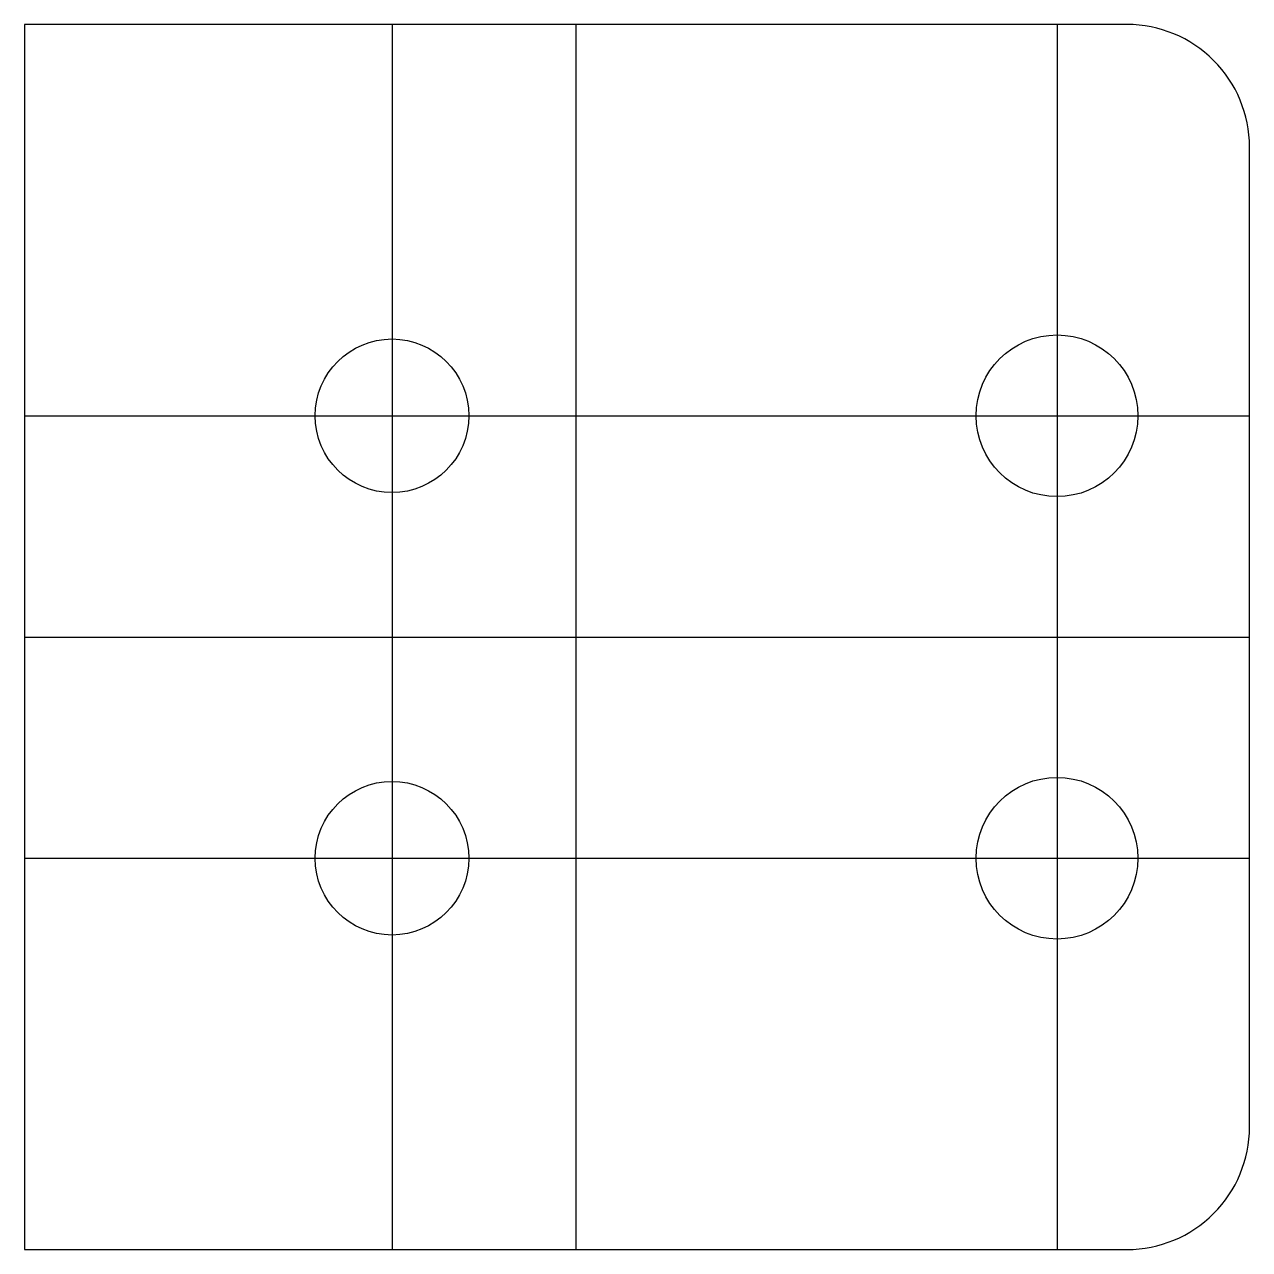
# Model space of a CAD drawing. Header units: millimetres. Extents: x 0 to 50, y 0 to 50.
import ezdxf

# ---------------------------------------------------------------- set-up
doc = ezdxf.new("R2010")
doc.units = ezdxf.units.MM
doc.layers.get('0').update_dxf_attribs({"linetype": 'CONTINUOUS'})

msp = doc.modelspace()

# ---------------------------------------------------------------- linework, layer by layer
for p, q in [((15, 50), (15, 0)), ((22.5, 50), (22.5, 0)), ((42.143, 50), (42.143, 0)), ((0, 34.029), (50, 34.029)), ((0, 25), (50, 25)), ((0, 15.971), (50, 15.971))]:
    msp.add_line(p, q)
msp.add_lwpolyline([(0, 0), (45, 0, 0.414214), (50, 5), (50, 45, 0.414214), (45, 50), (0, 50)], format="xyb", close=True)
for centre, radius in [((15, 34.029), 3.135), ((42.143, 34.029), 3.3), ((15, 15.971), 3.135), ((42.143, 15.971), 3.3)]:
    msp.add_circle(centre, radius)

doc.saveas('drawing.dxf')
